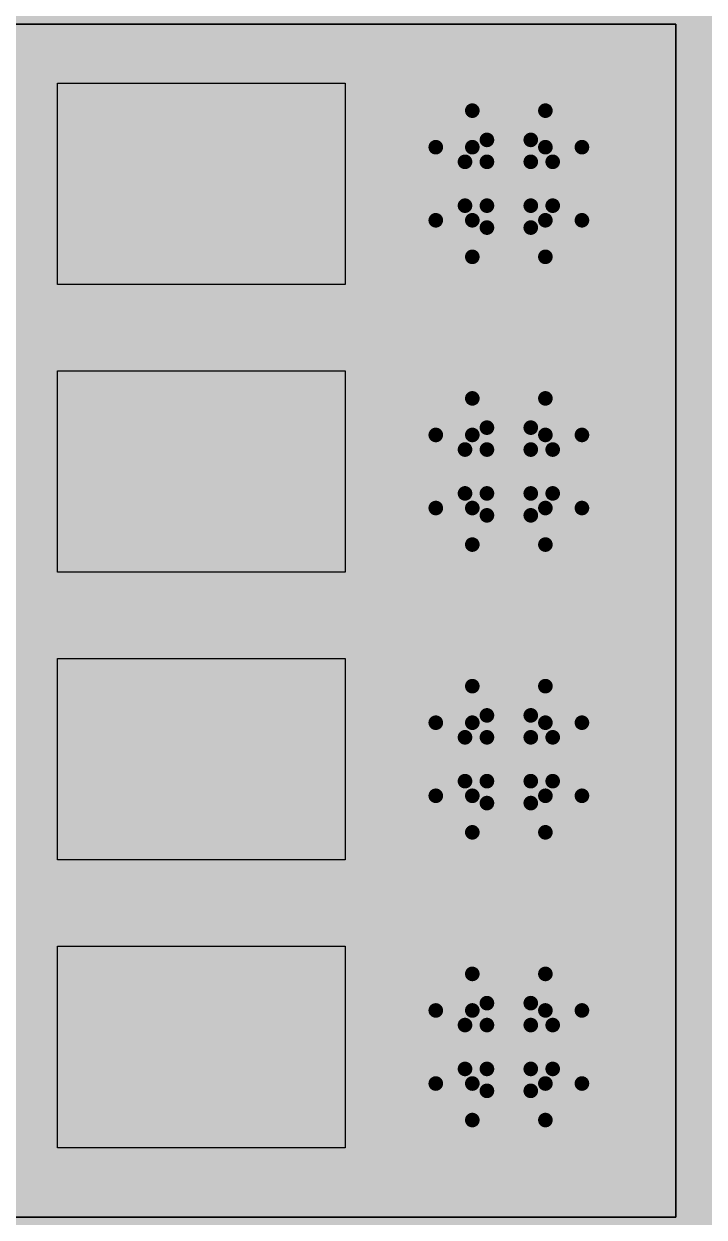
# Model space of a CAD drawing. Header units: inches. Extents: x -7 to 5163, y -3 to 5149.
# Drawn here: x 191.282 to 193.647, y 143.707 to 147.854 of the extents above; entities that cross this region are included whole.
import ezdxf

# ---------------------------------------------------------------- set-up
doc = ezdxf.new("R2010")
doc.units = ezdxf.units.IN
for name, color, linetype in [('Bottom Layer', 5, 'Continuous'), ('Bottom Solder', 6, 'Continuous'), ('Drill Drawing', 1, 'Continuous'), ('GND', 76, 'Continuous'), ('PWR', 16, 'Continuous'), ('Top Layer', 1, 'Continuous'), ('Top Overlay', 2, 'Continuous'), ('Top Paste', 8, 'Continuous'), ('Top Solder', 216, 'Continuous'), ('Via Holes', 16, 'Continuous')]:
    doc.layers.add(name, color=color, linetype=linetype)

# ---------------------------------------------------------------- blocks, each defined once
blk = doc.blocks.new('TYPE_C_6P_64')
at = {"layer": 'Top Layer'}
for points in [[(2.47, 0.625), (3.17, 0.625), (3.17, -0.375), (2.47, -0.375)], [(3.47, 0.625), (4.17, 0.625), (4.17, -0.375), (3.47, -0.375)], [(4.47, 0.625), (5.17, 0.625), (5.17, -0.375), (4.47, -0.375)], [(5.47, 0.625), (6.17, 0.625), (6.17, -0.375), (5.47, -0.375)]]:
    blk.add_hatch(color=1, dxfattribs=at).paths.add_polyline_path(points)
at = {"layer": 'Top Solder'}
for points in [[(2.4192, 0.6758), (3.2208, 0.6758), (3.2208, -0.4258), (2.4192, -0.4258)], [(3.4192, 0.6758), (4.2208, 0.6758), (4.2208, -0.4258), (3.4192, -0.4258)], [(4.4192, 0.6758), (5.2208, 0.6758), (5.2208, -0.4258), (4.4192, -0.4258)], [(5.4192, 0.6758), (6.2208, 0.6758), (6.2208, -0.4258), (5.4192, -0.4258)]]:
    blk.add_hatch(color=216, dxfattribs=at).paths.add_polyline_path(points)
at = {"layer": 'Top Overlay'}
for points in [[(3.92, -0.8, 0.127, 0.127, 0), (3.92, -1, 0.127, 0.127, 0)], [(4.72, -0.8, 0.127, 0.127, 0), (4.72, -1, 0.127, 0.127, 0)], [(3.32, -1, 0.127, 0.127, 0), (3.92, -1, 0.127, 0.127, 0)], [(3.32, -1, 0.127, 0.127, 0), (3.32, -1.4, 0.127, 0.127, 0)], [(4.72, -1, 0.127, 0.127, 0), (5.32, -1, 0.127, 0.127, 0)], [(5.32, -1, 0.127, 0.127, 0), (5.32, -1.4, 0.127, 0.127, 0)], [(3.31, -1.4, 0.127, 0.127, 0), (5.33, -1.4, 0.127, 0.127, 0)]]:
    blk.add_lwpolyline(points, format="xyseb", dxfattribs=at)
for points in [[(3.8882, -0.8, 0.0635, 0.0635, 1), (3.9517, -0.8, 0.0635, 0.0635, 1)], [(4.6882, -0.8, 0.0635, 0.0635, 1), (4.7517, -0.8, 0.0635, 0.0635, 1)], [(3.2882, -1, 0.0635, 0.0635, 1), (3.3517, -1, 0.0635, 0.0635, 1)], [(3.2882, -1, 0.0635, 0.0635, 1), (3.3517, -1, 0.0635, 0.0635, 1)], [(3.8882, -1, 0.0635, 0.0635, 1), (3.9517, -1, 0.0635, 0.0635, 1)], [(3.8882, -1, 0.0635, 0.0635, 1), (3.9517, -1, 0.0635, 0.0635, 1)], [(4.6882, -1, 0.0635, 0.0635, 1), (4.7517, -1, 0.0635, 0.0635, 1)], [(4.6882, -1, 0.0635, 0.0635, 1), (4.7517, -1, 0.0635, 0.0635, 1)], [(5.2882, -1, 0.0635, 0.0635, 1), (5.3517, -1, 0.0635, 0.0635, 1)], [(5.2882, -1, 0.0635, 0.0635, 1), (5.3517, -1, 0.0635, 0.0635, 1)], [(3.2782, -1.4, 0.0635, 0.0635, 1), (3.3417, -1.4, 0.0635, 0.0635, 1)], [(3.2882, -1.4, 0.0635, 0.0635, 1), (3.3517, -1.4, 0.0635, 0.0635, 1)], [(5.2882, -1.4, 0.0635, 0.0635, 1), (5.3517, -1.4, 0.0635, 0.0635, 1)], [(5.2982, -1.4, 0.0635, 0.0635, 1), (5.3617, -1.4, 0.0635, 0.0635, 1)]]:
    blk.add_lwpolyline(points, format="xyseb", close=True, dxfattribs=at)
at = {"layer": 'Top Paste'}
for p, q in [((2.47, -0.375), (2.47, 0.625)), ((2.47, 0.625), (3.1701, 0.625)), ((3.1701, 0.625), (3.1701, -0.375)), ((3.4701, -0.375), (3.4701, 0.625)), ((3.4701, 0.625), (4.17, 0.625)), ((4.17, 0.625), (4.17, -0.375)), ((4.47, -0.375), (4.47, 0.625)), ((4.47, 0.625), (5.1701, 0.625)), ((5.1701, 0.625), (5.1701, -0.375)), ((5.4701, -0.375), (5.4701, 0.625)), ((5.4701, 0.625), (6.17, 0.625)), ((6.17, 0.625), (6.17, -0.375)), ((3.1701, -0.375), (2.47, -0.375)), ((4.17, -0.375), (3.4701, -0.375)), ((5.1701, -0.375), (4.47, -0.375)), ((6.17, -0.375), (5.4701, -0.375))]:
    blk.add_line(p, q, dxfattribs=at)

msp = doc.modelspace()

# ---------------------------------------------------------------- hatches: boundary and pattern name
at = {"layer": 'Bottom Layer'}
msp.add_hatch(color=5, dxfattribs=at).paths.add_polyline_path([(187.5028, 142.9512), (194.7164, 142.9512), (194.7164, 148.9011), (187.5028, 148.9011)])
h = msp.add_hatch(color=5, dxfattribs=at)
edge = h.paths.add_edge_path()
edge.add_arc((192.9678, 147.298), 0.3, 0, 360)
h = msp.add_hatch(color=5, dxfattribs=at)
edge = h.paths.add_edge_path()
edge.add_arc((192.9678, 146.298), 0.3, 0, 360)
h = msp.add_hatch(color=5, dxfattribs=at)
edge = h.paths.add_edge_path()
edge.add_arc((192.9678, 145.298), 0.3, 0, 360)
h = msp.add_hatch(color=5, dxfattribs=at)
edge = h.paths.add_edge_path()
edge.add_arc((192.9678, 144.298), 0.3, 0, 360)
at = {"layer": 'Bottom Solder'}
h = msp.add_hatch(color=6, dxfattribs=at)
edge = h.paths.add_edge_path()
edge.add_arc((192.9678, 147.298), 0.4016, 0, 360)
h = msp.add_hatch(color=6, dxfattribs=at)
edge = h.paths.add_edge_path()
edge.add_arc((192.9678, 146.298), 0.4016, 0, 360)
h = msp.add_hatch(color=6, dxfattribs=at)
edge = h.paths.add_edge_path()
edge.add_arc((192.9678, 145.298), 0.4016, 0, 360)
h = msp.add_hatch(color=6, dxfattribs=at)
edge = h.paths.add_edge_path()
edge.add_arc((192.9678, 144.298), 0.4016, 0, 360)
at = {"layer": 'GND'}
h = msp.add_hatch(color=76, dxfattribs=at)
edge = h.paths.add_edge_path()
edge.add_arc((192.9678, 147.298), 0.3, 0, 360)
h = msp.add_hatch(color=76, dxfattribs=at)
edge = h.paths.add_edge_path()
edge.add_arc((192.9678, 146.298), 0.3, 0, 360)
h = msp.add_hatch(color=76, dxfattribs=at)
edge = h.paths.add_edge_path()
edge.add_arc((192.9678, 145.298), 0.3, 0, 360)
h = msp.add_hatch(color=76, dxfattribs=at)
edge = h.paths.add_edge_path()
edge.add_arc((192.9678, 144.298), 0.3, 0, 360)
at = {"layer": 'PWR'}
h = msp.add_hatch(color=16, dxfattribs=at)
edge = h.paths.add_edge_path()
edge.add_arc((192.9678, 147.298), 0.3, 0, 360)
h = msp.add_hatch(color=16, dxfattribs=at)
edge = h.paths.add_edge_path()
edge.add_arc((192.9678, 146.298), 0.3, 0, 360)
h = msp.add_hatch(color=16, dxfattribs=at)
edge = h.paths.add_edge_path()
edge.add_arc((192.9678, 145.298), 0.3, 0, 360)
h = msp.add_hatch(color=16, dxfattribs=at)
edge = h.paths.add_edge_path()
edge.add_arc((192.9678, 144.298), 0.3, 0, 360)
at = {"layer": 'Top Layer'}
for points in [[(187.9092, 146.948), (196.774, 146.948), (196.774, 147.648), (187.9092, 147.648)], [(192.6336, 143.9136), (196.774, 143.9136), (196.774, 147.648), (192.6336, 147.648)], [(187.9092, 143.9136), (196.774, 143.9136), (196.774, 144.648), (187.9092, 144.648)]]:
    msp.add_hatch(color=1, dxfattribs=at).paths.add_polyline_path(points)
h = msp.add_hatch(color=1, dxfattribs=at)
edge = h.paths.add_edge_path()
edge.add_arc((192.9678, 147.298), 0.3, 0, 360)
h = msp.add_hatch(color=1, dxfattribs=at)
edge = h.paths.add_edge_path()
edge.add_arc((192.9678, 146.298), 0.3, 0, 360)
h = msp.add_hatch(color=1, dxfattribs=at)
edge = h.paths.add_edge_path()
edge.add_arc((192.9678, 145.298), 0.3, 0, 360)
h = msp.add_hatch(color=1, dxfattribs=at)
edge = h.paths.add_edge_path()
edge.add_arc((192.9678, 144.298), 0.3, 0, 360)
at = {"layer": 'Top Solder'}
h = msp.add_hatch(color=216, dxfattribs=at)
edge = h.paths.add_edge_path()
edge.add_arc((192.9678, 147.298), 0.4016, 0, 360)
h = msp.add_hatch(color=216, dxfattribs=at)
edge = h.paths.add_edge_path()
edge.add_arc((192.9678, 146.298), 0.4016, 0, 360)
h = msp.add_hatch(color=216, dxfattribs=at)
edge = h.paths.add_edge_path()
edge.add_arc((192.9678, 145.298), 0.4016, 0, 360)
h = msp.add_hatch(color=216, dxfattribs=at)
edge = h.paths.add_edge_path()
edge.add_arc((192.9678, 144.298), 0.4016, 0, 360)
at = {"layer": 'Via Holes'}
h = msp.add_hatch(color=7, dxfattribs=at)
edge = h.paths.add_edge_path()
edge.add_arc((192.9678, 147.298), 0.15, 0, 360)
h = msp.add_hatch(color=7, dxfattribs=at)
edge = h.paths.add_edge_path()
edge.add_arc((192.9678, 146.298), 0.15, 0, 360)
h = msp.add_hatch(color=7, dxfattribs=at)
edge = h.paths.add_edge_path()
edge.add_arc((192.9678, 145.298), 0.15, 0, 360)
h = msp.add_hatch(color=7, dxfattribs=at)
edge = h.paths.add_edge_path()
edge.add_arc((192.9678, 144.298), 0.15, 0, 360)

# ---------------------------------------------------------------- linework, layer by layer
at = {"layer": 'Drill Drawing'}
for points in [[(192.8408, 147.425, 0.0508, 0.0508, 0), (192.8408, 147.552, 0.0508, 0.0508, 0)], [(192.8408, 147.552, 0.0508, 0.0508, 0), (193.0948, 147.552, 0.0508, 0.0508, 0)], [(193.0948, 147.425, 0.0508, 0.0508, 0), (193.0948, 147.552, 0.0508, 0.0508, 0)], [(192.8916, 147.3742, 0.0508, 0.0508, 0), (192.8916, 147.4504, 0.0508, 0.0508, 0)], [(192.8916, 147.4504, 0.0508, 0.0508, 0), (193.044, 147.4504, 0.0508, 0.0508, 0)], [(193.044, 147.3742, 0.0508, 0.0508, 0), (193.044, 147.4504, 0.0508, 0.0508, 0)], [(192.7138, 147.171, 0.0508, 0.0508, 0), (192.7138, 147.425, 0.0508, 0.0508, 0)], [(192.7138, 147.425, 0.0508, 0.0508, 0), (192.8408, 147.425, 0.0508, 0.0508, 0)], [(193.0948, 147.425, 0.0508, 0.0508, 0), (193.2218, 147.425, 0.0508, 0.0508, 0)], [(193.2218, 147.171, 0.0508, 0.0508, 0), (193.2218, 147.425, 0.0508, 0.0508, 0)], [(192.8154, 147.2218, 0.0508, 0.0508, 0), (192.8154, 147.3742, 0.0508, 0.0508, 0)], [(192.8154, 147.3742, 0.0508, 0.0508, 0), (192.8916, 147.3742, 0.0508, 0.0508, 0)], [(193.044, 147.3742, 0.0508, 0.0508, 0), (193.1202, 147.3742, 0.0508, 0.0508, 0)], [(193.1202, 147.2218, 0.0508, 0.0508, 0), (193.1202, 147.3742, 0.0508, 0.0508, 0)], [(192.8154, 147.2218, 0.0508, 0.0508, 0), (192.8916, 147.2218, 0.0508, 0.0508, 0)], [(192.8916, 147.1456, 0.0508, 0.0508, 0), (192.8916, 147.2218, 0.0508, 0.0508, 0)], [(193.044, 147.2218, 0.0508, 0.0508, 0), (193.1202, 147.2218, 0.0508, 0.0508, 0)], [(193.044, 147.1456, 0.0508, 0.0508, 0), (193.044, 147.2218, 0.0508, 0.0508, 0)], [(192.7138, 147.171, 0.0508, 0.0508, 0), (192.8408, 147.171, 0.0508, 0.0508, 0)], [(192.8408, 147.044, 0.0508, 0.0508, 0), (192.8408, 147.171, 0.0508, 0.0508, 0)], [(193.0948, 147.171, 0.0508, 0.0508, 0), (193.2218, 147.171, 0.0508, 0.0508, 0)], [(193.0948, 147.044, 0.0508, 0.0508, 0), (193.0948, 147.171, 0.0508, 0.0508, 0)], [(192.8916, 147.1456, 0.0508, 0.0508, 0), (193.044, 147.1456, 0.0508, 0.0508, 0)], [(192.8408, 147.044, 0.0508, 0.0508, 0), (193.0948, 147.044, 0.0508, 0.0508, 0)], [(192.8408, 146.425, 0.0508, 0.0508, 0), (192.8408, 146.552, 0.0508, 0.0508, 0)], [(192.8408, 146.552, 0.0508, 0.0508, 0), (193.0948, 146.552, 0.0508, 0.0508, 0)], [(193.0948, 146.425, 0.0508, 0.0508, 0), (193.0948, 146.552, 0.0508, 0.0508, 0)], [(192.8916, 146.3742, 0.0508, 0.0508, 0), (192.8916, 146.4504, 0.0508, 0.0508, 0)], [(192.8916, 146.4504, 0.0508, 0.0508, 0), (193.044, 146.4504, 0.0508, 0.0508, 0)], [(193.044, 146.3742, 0.0508, 0.0508, 0), (193.044, 146.4504, 0.0508, 0.0508, 0)], [(192.7138, 146.171, 0.0508, 0.0508, 0), (192.7138, 146.425, 0.0508, 0.0508, 0)], [(192.7138, 146.425, 0.0508, 0.0508, 0), (192.8408, 146.425, 0.0508, 0.0508, 0)], [(193.0948, 146.425, 0.0508, 0.0508, 0), (193.2218, 146.425, 0.0508, 0.0508, 0)], [(193.2218, 146.171, 0.0508, 0.0508, 0), (193.2218, 146.425, 0.0508, 0.0508, 0)], [(192.8154, 146.2218, 0.0508, 0.0508, 0), (192.8154, 146.3742, 0.0508, 0.0508, 0)], [(192.8154, 146.3742, 0.0508, 0.0508, 0), (192.8916, 146.3742, 0.0508, 0.0508, 0)], [(193.044, 146.3742, 0.0508, 0.0508, 0), (193.1202, 146.3742, 0.0508, 0.0508, 0)], [(193.1202, 146.2218, 0.0508, 0.0508, 0), (193.1202, 146.3742, 0.0508, 0.0508, 0)], [(192.8154, 146.2218, 0.0508, 0.0508, 0), (192.8916, 146.2218, 0.0508, 0.0508, 0)], [(192.8916, 146.1456, 0.0508, 0.0508, 0), (192.8916, 146.2218, 0.0508, 0.0508, 0)], [(193.044, 146.2218, 0.0508, 0.0508, 0), (193.1202, 146.2218, 0.0508, 0.0508, 0)], [(193.044, 146.1456, 0.0508, 0.0508, 0), (193.044, 146.2218, 0.0508, 0.0508, 0)], [(192.7138, 146.171, 0.0508, 0.0508, 0), (192.8408, 146.171, 0.0508, 0.0508, 0)], [(192.8408, 146.044, 0.0508, 0.0508, 0), (192.8408, 146.171, 0.0508, 0.0508, 0)], [(193.0948, 146.171, 0.0508, 0.0508, 0), (193.2218, 146.171, 0.0508, 0.0508, 0)], [(193.0948, 146.044, 0.0508, 0.0508, 0), (193.0948, 146.171, 0.0508, 0.0508, 0)], [(192.8916, 146.1456, 0.0508, 0.0508, 0), (193.044, 146.1456, 0.0508, 0.0508, 0)], [(192.8408, 146.044, 0.0508, 0.0508, 0), (193.0948, 146.044, 0.0508, 0.0508, 0)], [(192.8408, 145.425, 0.0508, 0.0508, 0), (192.8408, 145.552, 0.0508, 0.0508, 0)], [(192.8408, 145.552, 0.0508, 0.0508, 0), (193.0948, 145.552, 0.0508, 0.0508, 0)], [(193.0948, 145.425, 0.0508, 0.0508, 0), (193.0948, 145.552, 0.0508, 0.0508, 0)], [(192.8916, 145.3742, 0.0508, 0.0508, 0), (192.8916, 145.4504, 0.0508, 0.0508, 0)], [(192.8916, 145.4504, 0.0508, 0.0508, 0), (193.044, 145.4504, 0.0508, 0.0508, 0)], [(193.044, 145.3742, 0.0508, 0.0508, 0), (193.044, 145.4504, 0.0508, 0.0508, 0)], [(192.7138, 145.171, 0.0508, 0.0508, 0), (192.7138, 145.425, 0.0508, 0.0508, 0)], [(192.7138, 145.425, 0.0508, 0.0508, 0), (192.8408, 145.425, 0.0508, 0.0508, 0)], [(193.0948, 145.425, 0.0508, 0.0508, 0), (193.2218, 145.425, 0.0508, 0.0508, 0)], [(193.2218, 145.171, 0.0508, 0.0508, 0), (193.2218, 145.425, 0.0508, 0.0508, 0)], [(192.8154, 145.2218, 0.0508, 0.0508, 0), (192.8154, 145.3742, 0.0508, 0.0508, 0)], [(192.8154, 145.3742, 0.0508, 0.0508, 0), (192.8916, 145.3742, 0.0508, 0.0508, 0)], [(193.044, 145.3742, 0.0508, 0.0508, 0), (193.1202, 145.3742, 0.0508, 0.0508, 0)], [(193.1202, 145.2218, 0.0508, 0.0508, 0), (193.1202, 145.3742, 0.0508, 0.0508, 0)], [(192.8154, 145.2218, 0.0508, 0.0508, 0), (192.8916, 145.2218, 0.0508, 0.0508, 0)], [(192.8916, 145.1456, 0.0508, 0.0508, 0), (192.8916, 145.2218, 0.0508, 0.0508, 0)], [(193.044, 145.2218, 0.0508, 0.0508, 0), (193.1202, 145.2218, 0.0508, 0.0508, 0)], [(193.044, 145.1456, 0.0508, 0.0508, 0), (193.044, 145.2218, 0.0508, 0.0508, 0)], [(192.7138, 145.171, 0.0508, 0.0508, 0), (192.8408, 145.171, 0.0508, 0.0508, 0)], [(192.8408, 145.044, 0.0508, 0.0508, 0), (192.8408, 145.171, 0.0508, 0.0508, 0)], [(193.0948, 145.171, 0.0508, 0.0508, 0), (193.2218, 145.171, 0.0508, 0.0508, 0)], [(193.0948, 145.044, 0.0508, 0.0508, 0), (193.0948, 145.171, 0.0508, 0.0508, 0)], [(192.8916, 145.1456, 0.0508, 0.0508, 0), (193.044, 145.1456, 0.0508, 0.0508, 0)], [(192.8408, 145.044, 0.0508, 0.0508, 0), (193.0948, 145.044, 0.0508, 0.0508, 0)], [(192.8408, 144.425, 0.0508, 0.0508, 0), (192.8408, 144.552, 0.0508, 0.0508, 0)], [(192.8408, 144.552, 0.0508, 0.0508, 0), (193.0948, 144.552, 0.0508, 0.0508, 0)], [(193.0948, 144.425, 0.0508, 0.0508, 0), (193.0948, 144.552, 0.0508, 0.0508, 0)], [(192.7138, 144.171, 0.0508, 0.0508, 0), (192.7138, 144.425, 0.0508, 0.0508, 0)], [(192.7138, 144.425, 0.0508, 0.0508, 0), (192.8408, 144.425, 0.0508, 0.0508, 0)], [(192.8916, 144.3742, 0.0508, 0.0508, 0), (192.8916, 144.4504, 0.0508, 0.0508, 0)], [(192.8916, 144.4504, 0.0508, 0.0508, 0), (193.044, 144.4504, 0.0508, 0.0508, 0)], [(193.044, 144.3742, 0.0508, 0.0508, 0), (193.044, 144.4504, 0.0508, 0.0508, 0)], [(193.0948, 144.425, 0.0508, 0.0508, 0), (193.2218, 144.425, 0.0508, 0.0508, 0)], [(193.2218, 144.171, 0.0508, 0.0508, 0), (193.2218, 144.425, 0.0508, 0.0508, 0)], [(192.8154, 144.2218, 0.0508, 0.0508, 0), (192.8154, 144.3742, 0.0508, 0.0508, 0)], [(192.8154, 144.3742, 0.0508, 0.0508, 0), (192.8916, 144.3742, 0.0508, 0.0508, 0)], [(193.044, 144.3742, 0.0508, 0.0508, 0), (193.1202, 144.3742, 0.0508, 0.0508, 0)], [(193.1202, 144.2218, 0.0508, 0.0508, 0), (193.1202, 144.3742, 0.0508, 0.0508, 0)], [(192.8154, 144.2218, 0.0508, 0.0508, 0), (192.8916, 144.2218, 0.0508, 0.0508, 0)], [(192.8916, 144.1456, 0.0508, 0.0508, 0), (192.8916, 144.2218, 0.0508, 0.0508, 0)], [(193.044, 144.2218, 0.0508, 0.0508, 0), (193.1202, 144.2218, 0.0508, 0.0508, 0)], [(193.044, 144.1456, 0.0508, 0.0508, 0), (193.044, 144.2218, 0.0508, 0.0508, 0)], [(192.7138, 144.171, 0.0508, 0.0508, 0), (192.8408, 144.171, 0.0508, 0.0508, 0)], [(192.8408, 144.044, 0.0508, 0.0508, 0), (192.8408, 144.171, 0.0508, 0.0508, 0)], [(193.0948, 144.171, 0.0508, 0.0508, 0), (193.2218, 144.171, 0.0508, 0.0508, 0)], [(193.0948, 144.044, 0.0508, 0.0508, 0), (193.0948, 144.171, 0.0508, 0.0508, 0)], [(192.8916, 144.1456, 0.0508, 0.0508, 0), (193.044, 144.1456, 0.0508, 0.0508, 0)], [(192.8408, 144.044, 0.0508, 0.0508, 0), (193.0948, 144.044, 0.0508, 0.0508, 0)]]:
    msp.add_lwpolyline(points, format="xyseb", dxfattribs=at)
for points in [[(192.8281, 147.552, 0.0254, 0.0254, 1), (192.8535, 147.552, 0.0254, 0.0254, 1)], [(192.8281, 147.552, 0.0254, 0.0254, 1), (192.8535, 147.552, 0.0254, 0.0254, 1)], [(193.0821, 147.552, 0.0254, 0.0254, 1), (193.1075, 147.552, 0.0254, 0.0254, 1)], [(193.0821, 147.552, 0.0254, 0.0254, 1), (193.1075, 147.552, 0.0254, 0.0254, 1)], [(192.8789, 147.4504, 0.0254, 0.0254, 1), (192.9043, 147.4504, 0.0254, 0.0254, 1)], [(192.8789, 147.4504, 0.0254, 0.0254, 1), (192.9043, 147.4504, 0.0254, 0.0254, 1)], [(193.0313, 147.4504, 0.0254, 0.0254, 1), (193.0567, 147.4504, 0.0254, 0.0254, 1)], [(193.0313, 147.4504, 0.0254, 0.0254, 1), (193.0567, 147.4504, 0.0254, 0.0254, 1)], [(192.7011, 147.425, 0.0254, 0.0254, 1), (192.7265, 147.425, 0.0254, 0.0254, 1)], [(192.7011, 147.425, 0.0254, 0.0254, 1), (192.7265, 147.425, 0.0254, 0.0254, 1)], [(192.8281, 147.425, 0.0254, 0.0254, 1), (192.8535, 147.425, 0.0254, 0.0254, 1)], [(192.8281, 147.425, 0.0254, 0.0254, 1), (192.8535, 147.425, 0.0254, 0.0254, 1)], [(193.0821, 147.425, 0.0254, 0.0254, 1), (193.1075, 147.425, 0.0254, 0.0254, 1)], [(193.0821, 147.425, 0.0254, 0.0254, 1), (193.1075, 147.425, 0.0254, 0.0254, 1)], [(193.2091, 147.425, 0.0254, 0.0254, 1), (193.2345, 147.425, 0.0254, 0.0254, 1)], [(193.2091, 147.425, 0.0254, 0.0254, 1), (193.2345, 147.425, 0.0254, 0.0254, 1)], [(192.8027, 147.3742, 0.0254, 0.0254, 1), (192.8281, 147.3742, 0.0254, 0.0254, 1)], [(192.8027, 147.3742, 0.0254, 0.0254, 1), (192.8281, 147.3742, 0.0254, 0.0254, 1)], [(192.8789, 147.3742, 0.0254, 0.0254, 1), (192.9043, 147.3742, 0.0254, 0.0254, 1)], [(192.8789, 147.3742, 0.0254, 0.0254, 1), (192.9043, 147.3742, 0.0254, 0.0254, 1)], [(193.0313, 147.3742, 0.0254, 0.0254, 1), (193.0567, 147.3742, 0.0254, 0.0254, 1)], [(193.0313, 147.3742, 0.0254, 0.0254, 1), (193.0567, 147.3742, 0.0254, 0.0254, 1)], [(193.1075, 147.3742, 0.0254, 0.0254, 1), (193.1329, 147.3742, 0.0254, 0.0254, 1)], [(193.1075, 147.3742, 0.0254, 0.0254, 1), (193.1329, 147.3742, 0.0254, 0.0254, 1)], [(192.8027, 147.2218, 0.0254, 0.0254, 1), (192.8281, 147.2218, 0.0254, 0.0254, 1)], [(192.8027, 147.2218, 0.0254, 0.0254, 1), (192.8281, 147.2218, 0.0254, 0.0254, 1)], [(192.8789, 147.2218, 0.0254, 0.0254, 1), (192.9043, 147.2218, 0.0254, 0.0254, 1)], [(192.8789, 147.2218, 0.0254, 0.0254, 1), (192.9043, 147.2218, 0.0254, 0.0254, 1)], [(193.0313, 147.2218, 0.0254, 0.0254, 1), (193.0567, 147.2218, 0.0254, 0.0254, 1)], [(193.0313, 147.2218, 0.0254, 0.0254, 1), (193.0567, 147.2218, 0.0254, 0.0254, 1)], [(193.1075, 147.2218, 0.0254, 0.0254, 1), (193.1329, 147.2218, 0.0254, 0.0254, 1)], [(193.1075, 147.2218, 0.0254, 0.0254, 1), (193.1329, 147.2218, 0.0254, 0.0254, 1)], [(192.7011, 147.171, 0.0254, 0.0254, 1), (192.7265, 147.171, 0.0254, 0.0254, 1)], [(192.7011, 147.171, 0.0254, 0.0254, 1), (192.7265, 147.171, 0.0254, 0.0254, 1)], [(192.8281, 147.171, 0.0254, 0.0254, 1), (192.8535, 147.171, 0.0254, 0.0254, 1)], [(192.8281, 147.171, 0.0254, 0.0254, 1), (192.8535, 147.171, 0.0254, 0.0254, 1)], [(193.0821, 147.171, 0.0254, 0.0254, 1), (193.1075, 147.171, 0.0254, 0.0254, 1)], [(193.0821, 147.171, 0.0254, 0.0254, 1), (193.1075, 147.171, 0.0254, 0.0254, 1)], [(193.2091, 147.171, 0.0254, 0.0254, 1), (193.2345, 147.171, 0.0254, 0.0254, 1)], [(193.2091, 147.171, 0.0254, 0.0254, 1), (193.2345, 147.171, 0.0254, 0.0254, 1)], [(192.8789, 147.1456, 0.0254, 0.0254, 1), (192.9043, 147.1456, 0.0254, 0.0254, 1)], [(192.8789, 147.1456, 0.0254, 0.0254, 1), (192.9043, 147.1456, 0.0254, 0.0254, 1)], [(193.0313, 147.1456, 0.0254, 0.0254, 1), (193.0567, 147.1456, 0.0254, 0.0254, 1)], [(193.0313, 147.1456, 0.0254, 0.0254, 1), (193.0567, 147.1456, 0.0254, 0.0254, 1)], [(192.8281, 147.044, 0.0254, 0.0254, 1), (192.8535, 147.044, 0.0254, 0.0254, 1)], [(192.8281, 147.044, 0.0254, 0.0254, 1), (192.8535, 147.044, 0.0254, 0.0254, 1)], [(193.0821, 147.044, 0.0254, 0.0254, 1), (193.1075, 147.044, 0.0254, 0.0254, 1)], [(193.0821, 147.044, 0.0254, 0.0254, 1), (193.1075, 147.044, 0.0254, 0.0254, 1)], [(192.8281, 146.552, 0.0254, 0.0254, 1), (192.8535, 146.552, 0.0254, 0.0254, 1)], [(192.8281, 146.552, 0.0254, 0.0254, 1), (192.8535, 146.552, 0.0254, 0.0254, 1)], [(193.0821, 146.552, 0.0254, 0.0254, 1), (193.1075, 146.552, 0.0254, 0.0254, 1)], [(193.0821, 146.552, 0.0254, 0.0254, 1), (193.1075, 146.552, 0.0254, 0.0254, 1)], [(192.8789, 146.4504, 0.0254, 0.0254, 1), (192.9043, 146.4504, 0.0254, 0.0254, 1)], [(192.8789, 146.4504, 0.0254, 0.0254, 1), (192.9043, 146.4504, 0.0254, 0.0254, 1)], [(193.0313, 146.4504, 0.0254, 0.0254, 1), (193.0567, 146.4504, 0.0254, 0.0254, 1)], [(193.0313, 146.4504, 0.0254, 0.0254, 1), (193.0567, 146.4504, 0.0254, 0.0254, 1)], [(192.7011, 146.425, 0.0254, 0.0254, 1), (192.7265, 146.425, 0.0254, 0.0254, 1)], [(192.7011, 146.425, 0.0254, 0.0254, 1), (192.7265, 146.425, 0.0254, 0.0254, 1)], [(192.8281, 146.425, 0.0254, 0.0254, 1), (192.8535, 146.425, 0.0254, 0.0254, 1)], [(192.8281, 146.425, 0.0254, 0.0254, 1), (192.8535, 146.425, 0.0254, 0.0254, 1)], [(193.0821, 146.425, 0.0254, 0.0254, 1), (193.1075, 146.425, 0.0254, 0.0254, 1)], [(193.0821, 146.425, 0.0254, 0.0254, 1), (193.1075, 146.425, 0.0254, 0.0254, 1)], [(193.2091, 146.425, 0.0254, 0.0254, 1), (193.2345, 146.425, 0.0254, 0.0254, 1)], [(193.2091, 146.425, 0.0254, 0.0254, 1), (193.2345, 146.425, 0.0254, 0.0254, 1)], [(192.8027, 146.3742, 0.0254, 0.0254, 1), (192.8281, 146.3742, 0.0254, 0.0254, 1)], [(192.8027, 146.3742, 0.0254, 0.0254, 1), (192.8281, 146.3742, 0.0254, 0.0254, 1)], [(192.8789, 146.3742, 0.0254, 0.0254, 1), (192.9043, 146.3742, 0.0254, 0.0254, 1)], [(192.8789, 146.3742, 0.0254, 0.0254, 1), (192.9043, 146.3742, 0.0254, 0.0254, 1)], [(193.0313, 146.3742, 0.0254, 0.0254, 1), (193.0567, 146.3742, 0.0254, 0.0254, 1)], [(193.0313, 146.3742, 0.0254, 0.0254, 1), (193.0567, 146.3742, 0.0254, 0.0254, 1)], [(193.1075, 146.3742, 0.0254, 0.0254, 1), (193.1329, 146.3742, 0.0254, 0.0254, 1)], [(193.1075, 146.3742, 0.0254, 0.0254, 1), (193.1329, 146.3742, 0.0254, 0.0254, 1)], [(192.8027, 146.2218, 0.0254, 0.0254, 1), (192.8281, 146.2218, 0.0254, 0.0254, 1)], [(192.8027, 146.2218, 0.0254, 0.0254, 1), (192.8281, 146.2218, 0.0254, 0.0254, 1)], [(192.8789, 146.2218, 0.0254, 0.0254, 1), (192.9043, 146.2218, 0.0254, 0.0254, 1)], [(192.8789, 146.2218, 0.0254, 0.0254, 1), (192.9043, 146.2218, 0.0254, 0.0254, 1)], [(193.0313, 146.2218, 0.0254, 0.0254, 1), (193.0567, 146.2218, 0.0254, 0.0254, 1)], [(193.0313, 146.2218, 0.0254, 0.0254, 1), (193.0567, 146.2218, 0.0254, 0.0254, 1)], [(193.1075, 146.2218, 0.0254, 0.0254, 1), (193.1329, 146.2218, 0.0254, 0.0254, 1)], [(193.1075, 146.2218, 0.0254, 0.0254, 1), (193.1329, 146.2218, 0.0254, 0.0254, 1)], [(192.7011, 146.171, 0.0254, 0.0254, 1), (192.7265, 146.171, 0.0254, 0.0254, 1)], [(192.7011, 146.171, 0.0254, 0.0254, 1), (192.7265, 146.171, 0.0254, 0.0254, 1)], [(192.8281, 146.171, 0.0254, 0.0254, 1), (192.8535, 146.171, 0.0254, 0.0254, 1)], [(192.8281, 146.171, 0.0254, 0.0254, 1), (192.8535, 146.171, 0.0254, 0.0254, 1)], [(193.0821, 146.171, 0.0254, 0.0254, 1), (193.1075, 146.171, 0.0254, 0.0254, 1)], [(193.0821, 146.171, 0.0254, 0.0254, 1), (193.1075, 146.171, 0.0254, 0.0254, 1)], [(193.2091, 146.171, 0.0254, 0.0254, 1), (193.2345, 146.171, 0.0254, 0.0254, 1)], [(193.2091, 146.171, 0.0254, 0.0254, 1), (193.2345, 146.171, 0.0254, 0.0254, 1)], [(192.8789, 146.1456, 0.0254, 0.0254, 1), (192.9043, 146.1456, 0.0254, 0.0254, 1)], [(192.8789, 146.1456, 0.0254, 0.0254, 1), (192.9043, 146.1456, 0.0254, 0.0254, 1)], [(193.0313, 146.1456, 0.0254, 0.0254, 1), (193.0567, 146.1456, 0.0254, 0.0254, 1)], [(193.0313, 146.1456, 0.0254, 0.0254, 1), (193.0567, 146.1456, 0.0254, 0.0254, 1)], [(192.8281, 146.044, 0.0254, 0.0254, 1), (192.8535, 146.044, 0.0254, 0.0254, 1)], [(192.8281, 146.044, 0.0254, 0.0254, 1), (192.8535, 146.044, 0.0254, 0.0254, 1)], [(193.0821, 146.044, 0.0254, 0.0254, 1), (193.1075, 146.044, 0.0254, 0.0254, 1)], [(193.0821, 146.044, 0.0254, 0.0254, 1), (193.1075, 146.044, 0.0254, 0.0254, 1)], [(192.8281, 145.552, 0.0254, 0.0254, 1), (192.8535, 145.552, 0.0254, 0.0254, 1)], [(192.8281, 145.552, 0.0254, 0.0254, 1), (192.8535, 145.552, 0.0254, 0.0254, 1)], [(193.0821, 145.552, 0.0254, 0.0254, 1), (193.1075, 145.552, 0.0254, 0.0254, 1)], [(193.0821, 145.552, 0.0254, 0.0254, 1), (193.1075, 145.552, 0.0254, 0.0254, 1)], [(192.8789, 145.4504, 0.0254, 0.0254, 1), (192.9043, 145.4504, 0.0254, 0.0254, 1)], [(192.8789, 145.4504, 0.0254, 0.0254, 1), (192.9043, 145.4504, 0.0254, 0.0254, 1)], [(193.0313, 145.4504, 0.0254, 0.0254, 1), (193.0567, 145.4504, 0.0254, 0.0254, 1)], [(193.0313, 145.4504, 0.0254, 0.0254, 1), (193.0567, 145.4504, 0.0254, 0.0254, 1)], [(192.7011, 145.425, 0.0254, 0.0254, 1), (192.7265, 145.425, 0.0254, 0.0254, 1)], [(192.7011, 145.425, 0.0254, 0.0254, 1), (192.7265, 145.425, 0.0254, 0.0254, 1)], [(192.8281, 145.425, 0.0254, 0.0254, 1), (192.8535, 145.425, 0.0254, 0.0254, 1)], [(192.8281, 145.425, 0.0254, 0.0254, 1), (192.8535, 145.425, 0.0254, 0.0254, 1)], [(193.0821, 145.425, 0.0254, 0.0254, 1), (193.1075, 145.425, 0.0254, 0.0254, 1)], [(193.0821, 145.425, 0.0254, 0.0254, 1), (193.1075, 145.425, 0.0254, 0.0254, 1)], [(193.2091, 145.425, 0.0254, 0.0254, 1), (193.2345, 145.425, 0.0254, 0.0254, 1)], [(193.2091, 145.425, 0.0254, 0.0254, 1), (193.2345, 145.425, 0.0254, 0.0254, 1)], [(192.8027, 145.3742, 0.0254, 0.0254, 1), (192.8281, 145.3742, 0.0254, 0.0254, 1)], [(192.8027, 145.3742, 0.0254, 0.0254, 1), (192.8281, 145.3742, 0.0254, 0.0254, 1)], [(192.8789, 145.3742, 0.0254, 0.0254, 1), (192.9043, 145.3742, 0.0254, 0.0254, 1)], [(192.8789, 145.3742, 0.0254, 0.0254, 1), (192.9043, 145.3742, 0.0254, 0.0254, 1)], [(193.0313, 145.3742, 0.0254, 0.0254, 1), (193.0567, 145.3742, 0.0254, 0.0254, 1)], [(193.0313, 145.3742, 0.0254, 0.0254, 1), (193.0567, 145.3742, 0.0254, 0.0254, 1)], [(193.1075, 145.3742, 0.0254, 0.0254, 1), (193.1329, 145.3742, 0.0254, 0.0254, 1)], [(193.1075, 145.3742, 0.0254, 0.0254, 1), (193.1329, 145.3742, 0.0254, 0.0254, 1)], [(192.8027, 145.2218, 0.0254, 0.0254, 1), (192.8281, 145.2218, 0.0254, 0.0254, 1)], [(192.8027, 145.2218, 0.0254, 0.0254, 1), (192.8281, 145.2218, 0.0254, 0.0254, 1)], [(192.8789, 145.2218, 0.0254, 0.0254, 1), (192.9043, 145.2218, 0.0254, 0.0254, 1)], [(192.8789, 145.2218, 0.0254, 0.0254, 1), (192.9043, 145.2218, 0.0254, 0.0254, 1)], [(193.0313, 145.2218, 0.0254, 0.0254, 1), (193.0567, 145.2218, 0.0254, 0.0254, 1)], [(193.0313, 145.2218, 0.0254, 0.0254, 1), (193.0567, 145.2218, 0.0254, 0.0254, 1)], [(193.1075, 145.2218, 0.0254, 0.0254, 1), (193.1329, 145.2218, 0.0254, 0.0254, 1)], [(193.1075, 145.2218, 0.0254, 0.0254, 1), (193.1329, 145.2218, 0.0254, 0.0254, 1)], [(192.7011, 145.171, 0.0254, 0.0254, 1), (192.7265, 145.171, 0.0254, 0.0254, 1)], [(192.7011, 145.171, 0.0254, 0.0254, 1), (192.7265, 145.171, 0.0254, 0.0254, 1)], [(192.8281, 145.171, 0.0254, 0.0254, 1), (192.8535, 145.171, 0.0254, 0.0254, 1)], [(192.8281, 145.171, 0.0254, 0.0254, 1), (192.8535, 145.171, 0.0254, 0.0254, 1)], [(193.0821, 145.171, 0.0254, 0.0254, 1), (193.1075, 145.171, 0.0254, 0.0254, 1)], [(193.0821, 145.171, 0.0254, 0.0254, 1), (193.1075, 145.171, 0.0254, 0.0254, 1)], [(193.2091, 145.171, 0.0254, 0.0254, 1), (193.2345, 145.171, 0.0254, 0.0254, 1)], [(193.2091, 145.171, 0.0254, 0.0254, 1), (193.2345, 145.171, 0.0254, 0.0254, 1)], [(192.8789, 145.1456, 0.0254, 0.0254, 1), (192.9043, 145.1456, 0.0254, 0.0254, 1)], [(192.8789, 145.1456, 0.0254, 0.0254, 1), (192.9043, 145.1456, 0.0254, 0.0254, 1)], [(193.0313, 145.1456, 0.0254, 0.0254, 1), (193.0567, 145.1456, 0.0254, 0.0254, 1)], [(193.0313, 145.1456, 0.0254, 0.0254, 1), (193.0567, 145.1456, 0.0254, 0.0254, 1)], [(192.8281, 145.044, 0.0254, 0.0254, 1), (192.8535, 145.044, 0.0254, 0.0254, 1)], [(192.8281, 145.044, 0.0254, 0.0254, 1), (192.8535, 145.044, 0.0254, 0.0254, 1)], [(193.0821, 145.044, 0.0254, 0.0254, 1), (193.1075, 145.044, 0.0254, 0.0254, 1)], [(193.0821, 145.044, 0.0254, 0.0254, 1), (193.1075, 145.044, 0.0254, 0.0254, 1)], [(192.8281, 144.552, 0.0254, 0.0254, 1), (192.8535, 144.552, 0.0254, 0.0254, 1)], [(192.8281, 144.552, 0.0254, 0.0254, 1), (192.8535, 144.552, 0.0254, 0.0254, 1)], [(193.0821, 144.552, 0.0254, 0.0254, 1), (193.1075, 144.552, 0.0254, 0.0254, 1)], [(193.0821, 144.552, 0.0254, 0.0254, 1), (193.1075, 144.552, 0.0254, 0.0254, 1)], [(192.7011, 144.425, 0.0254, 0.0254, 1), (192.7265, 144.425, 0.0254, 0.0254, 1)], [(192.7011, 144.425, 0.0254, 0.0254, 1), (192.7265, 144.425, 0.0254, 0.0254, 1)], [(192.8281, 144.425, 0.0254, 0.0254, 1), (192.8535, 144.425, 0.0254, 0.0254, 1)], [(192.8281, 144.425, 0.0254, 0.0254, 1), (192.8535, 144.425, 0.0254, 0.0254, 1)], [(192.8789, 144.4504, 0.0254, 0.0254, 1), (192.9043, 144.4504, 0.0254, 0.0254, 1)], [(192.8789, 144.4504, 0.0254, 0.0254, 1), (192.9043, 144.4504, 0.0254, 0.0254, 1)], [(193.0313, 144.4504, 0.0254, 0.0254, 1), (193.0567, 144.4504, 0.0254, 0.0254, 1)], [(193.0313, 144.4504, 0.0254, 0.0254, 1), (193.0567, 144.4504, 0.0254, 0.0254, 1)], [(193.0821, 144.425, 0.0254, 0.0254, 1), (193.1075, 144.425, 0.0254, 0.0254, 1)], [(193.0821, 144.425, 0.0254, 0.0254, 1), (193.1075, 144.425, 0.0254, 0.0254, 1)], [(193.2091, 144.425, 0.0254, 0.0254, 1), (193.2345, 144.425, 0.0254, 0.0254, 1)], [(193.2091, 144.425, 0.0254, 0.0254, 1), (193.2345, 144.425, 0.0254, 0.0254, 1)], [(192.8027, 144.3742, 0.0254, 0.0254, 1), (192.8281, 144.3742, 0.0254, 0.0254, 1)], [(192.8027, 144.3742, 0.0254, 0.0254, 1), (192.8281, 144.3742, 0.0254, 0.0254, 1)], [(192.8789, 144.3742, 0.0254, 0.0254, 1), (192.9043, 144.3742, 0.0254, 0.0254, 1)], [(192.8789, 144.3742, 0.0254, 0.0254, 1), (192.9043, 144.3742, 0.0254, 0.0254, 1)], [(193.0313, 144.3742, 0.0254, 0.0254, 1), (193.0567, 144.3742, 0.0254, 0.0254, 1)], [(193.0313, 144.3742, 0.0254, 0.0254, 1), (193.0567, 144.3742, 0.0254, 0.0254, 1)], [(193.1075, 144.3742, 0.0254, 0.0254, 1), (193.1329, 144.3742, 0.0254, 0.0254, 1)], [(193.1075, 144.3742, 0.0254, 0.0254, 1), (193.1329, 144.3742, 0.0254, 0.0254, 1)], [(192.8027, 144.2218, 0.0254, 0.0254, 1), (192.8281, 144.2218, 0.0254, 0.0254, 1)], [(192.8027, 144.2218, 0.0254, 0.0254, 1), (192.8281, 144.2218, 0.0254, 0.0254, 1)], [(192.8789, 144.2218, 0.0254, 0.0254, 1), (192.9043, 144.2218, 0.0254, 0.0254, 1)], [(192.8789, 144.2218, 0.0254, 0.0254, 1), (192.9043, 144.2218, 0.0254, 0.0254, 1)], [(193.0313, 144.2218, 0.0254, 0.0254, 1), (193.0567, 144.2218, 0.0254, 0.0254, 1)], [(193.0313, 144.2218, 0.0254, 0.0254, 1), (193.0567, 144.2218, 0.0254, 0.0254, 1)], [(193.1075, 144.2218, 0.0254, 0.0254, 1), (193.1329, 144.2218, 0.0254, 0.0254, 1)], [(193.1075, 144.2218, 0.0254, 0.0254, 1), (193.1329, 144.2218, 0.0254, 0.0254, 1)], [(192.7011, 144.171, 0.0254, 0.0254, 1), (192.7265, 144.171, 0.0254, 0.0254, 1)], [(192.7011, 144.171, 0.0254, 0.0254, 1), (192.7265, 144.171, 0.0254, 0.0254, 1)], [(192.8281, 144.171, 0.0254, 0.0254, 1), (192.8535, 144.171, 0.0254, 0.0254, 1)], [(192.8281, 144.171, 0.0254, 0.0254, 1), (192.8535, 144.171, 0.0254, 0.0254, 1)], [(193.0821, 144.171, 0.0254, 0.0254, 1), (193.1075, 144.171, 0.0254, 0.0254, 1)], [(193.0821, 144.171, 0.0254, 0.0254, 1), (193.1075, 144.171, 0.0254, 0.0254, 1)], [(193.2091, 144.171, 0.0254, 0.0254, 1), (193.2345, 144.171, 0.0254, 0.0254, 1)], [(193.2091, 144.171, 0.0254, 0.0254, 1), (193.2345, 144.171, 0.0254, 0.0254, 1)], [(192.8789, 144.1456, 0.0254, 0.0254, 1), (192.9043, 144.1456, 0.0254, 0.0254, 1)], [(192.8789, 144.1456, 0.0254, 0.0254, 1), (192.9043, 144.1456, 0.0254, 0.0254, 1)], [(193.0313, 144.1456, 0.0254, 0.0254, 1), (193.0567, 144.1456, 0.0254, 0.0254, 1)], [(193.0313, 144.1456, 0.0254, 0.0254, 1), (193.0567, 144.1456, 0.0254, 0.0254, 1)], [(192.8281, 144.044, 0.0254, 0.0254, 1), (192.8535, 144.044, 0.0254, 0.0254, 1)], [(192.8281, 144.044, 0.0254, 0.0254, 1), (192.8535, 144.044, 0.0254, 0.0254, 1)], [(193.0821, 144.044, 0.0254, 0.0254, 1), (193.1075, 144.044, 0.0254, 0.0254, 1)], [(193.0821, 144.044, 0.0254, 0.0254, 1), (193.1075, 144.044, 0.0254, 0.0254, 1)]]:
    msp.add_lwpolyline(points, format="xyseb", close=True, dxfattribs=at)
at = {"layer": 'GND'}
for p, q in [((190.1952, 147.852), (193.548, 147.852)), ((193.548, 147.852), (190.1952, 147.852)), ((193.548, 147.852), (193.548, 143.7071)), ((193.548, 143.7071), (193.548, 147.852)), ((193.548, 143.7071), (190.1952, 143.7071)), ((190.1952, 143.7071), (193.548, 143.7071))]:
    msp.add_line(p, q, dxfattribs=at)

# ---------------------------------------------------------------- block references
at = {"rotation": 90}
msp.add_blockref('TYPE_C_6P_64', (192.024, 141.478), dxfattribs=at)

doc.saveas('drawing.dxf')
